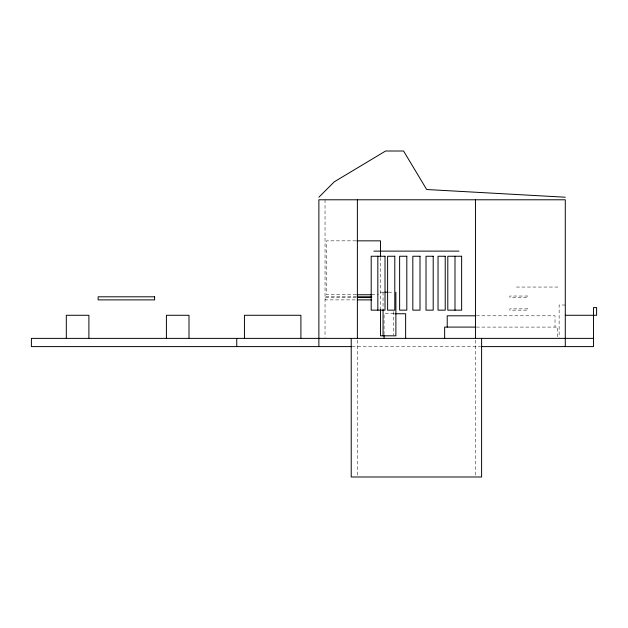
<?xml version="1.0" encoding="UTF-8"?>
<svg xmlns="http://www.w3.org/2000/svg" width="628" height="628" viewBox="0 0 628 628"><rect width="100%" height="100%" fill="white"/><g stroke="black" fill="none" stroke-linecap="round" stroke-linejoin="round"><path stroke-width="0.47" stroke-dasharray="3.14 2.35" d="M355.982 240.846L326.576 240.846L326.576 294.752L355.982 294.752M516.397 287.051L560.152 287.051M380.482 292.185L384.148 292.185M388.544 292.185L393.316 292.185M371.658 294.752L378.519 294.752M356.351 296.801L325.547 296.801L325.547 299.886L356.351 299.886M325.547 297.57L356.351 297.57M565.286 305.02L559.124 305.02L559.124 337.432M393.882 313.741L384.069 313.741L384.069 334.591M476.362 315.798L555.019 315.798L555.019 327.094M476.362 327.094L557.586 327.094L557.586 337.44M352.12 346.601L480.334 346.601M475.451 340.211L475.451 476.016M393.316 311.574L393.316 334.85M383.049 292.185L383.049 309.635M380.482 257.511L380.482 309.635M357.379 340.211L357.379 476.016M325.037 199.782L325.037 337.409M527.81 296.031L509.842 296.031L509.842 297.319L527.81 297.319L527.81 296.031M527.81 308.866L509.842 308.866L509.842 310.154L527.81 310.154L527.81 308.866"/><path stroke-width="0.94" d="M318.875 197.216L334.277 181.814L385.616 151.01L403.576 151.01L426.679 189.515L565.286 197.216M356.955 240.846L380.482 240.846L380.482 256.53M373.841 251.114L458.99 251.114M384.878 292.185L387.814 292.185M356.955 294.752L371.658 294.752M357.316 296.801L371.752 296.801M357.316 297.57L371.752 297.57M357.316 299.886L371.752 299.886M394.855 313.741L405.633 313.741L405.633 338.382M565.286 315.28L596.6 315.28L596.6 307.587L593.523 307.587L593.523 346.601L481.197 346.601M475.412 315.798L447.215 315.798L447.215 327.094M475.412 327.094L444.648 327.094L444.648 338.382M593.523 338.382L31.4 338.382L31.4 346.601L351.601 346.601M565.286 346.601L565.286 199.782L318.875 199.782L318.875 346.601M481.605 338.382L481.605 476.99L351.217 476.99L351.217 338.382M475.451 199.782L475.451 338.382M454.994 256.248L454.994 310.154M395.883 292.185L395.883 335.815L380.482 335.815L380.482 309.635M384.069 335.54L384.069 338.382M383.049 309.635L383.049 335.815M377.836 256.248L377.836 310.154M357.379 199.782L357.379 338.382M300.906 338.382L300.906 315.28L244.441 315.28L244.441 338.382M236.74 338.382L236.74 346.601M188.997 338.382L188.997 315.28L166.412 315.28L166.412 338.382M88.893 338.382L88.893 315.28L66.309 315.28L66.309 338.382M385.019 256.248L371.195 256.248L371.195 310.154L385.019 310.154L385.019 256.248M394.792 256.248L387.602 256.248L387.602 310.154L394.792 310.154L394.792 256.248M406.811 256.248L399.62 256.248L399.62 310.154L406.811 310.154L406.811 256.248M420.006 256.248L412.824 256.248L412.824 310.154L420.006 310.154L420.006 256.248M433.202 256.248L426.02 256.248L426.02 310.154L433.202 310.154L433.202 256.248M445.228 256.248L438.038 256.248L438.038 310.154L445.228 310.154L445.228 256.248M461.635 256.248L447.803 256.248L447.803 310.154L461.635 310.154L461.635 256.248M154.606 296.801L98.133 296.801L98.133 299.886L154.606 299.886L154.606 296.801"/></g></svg>
